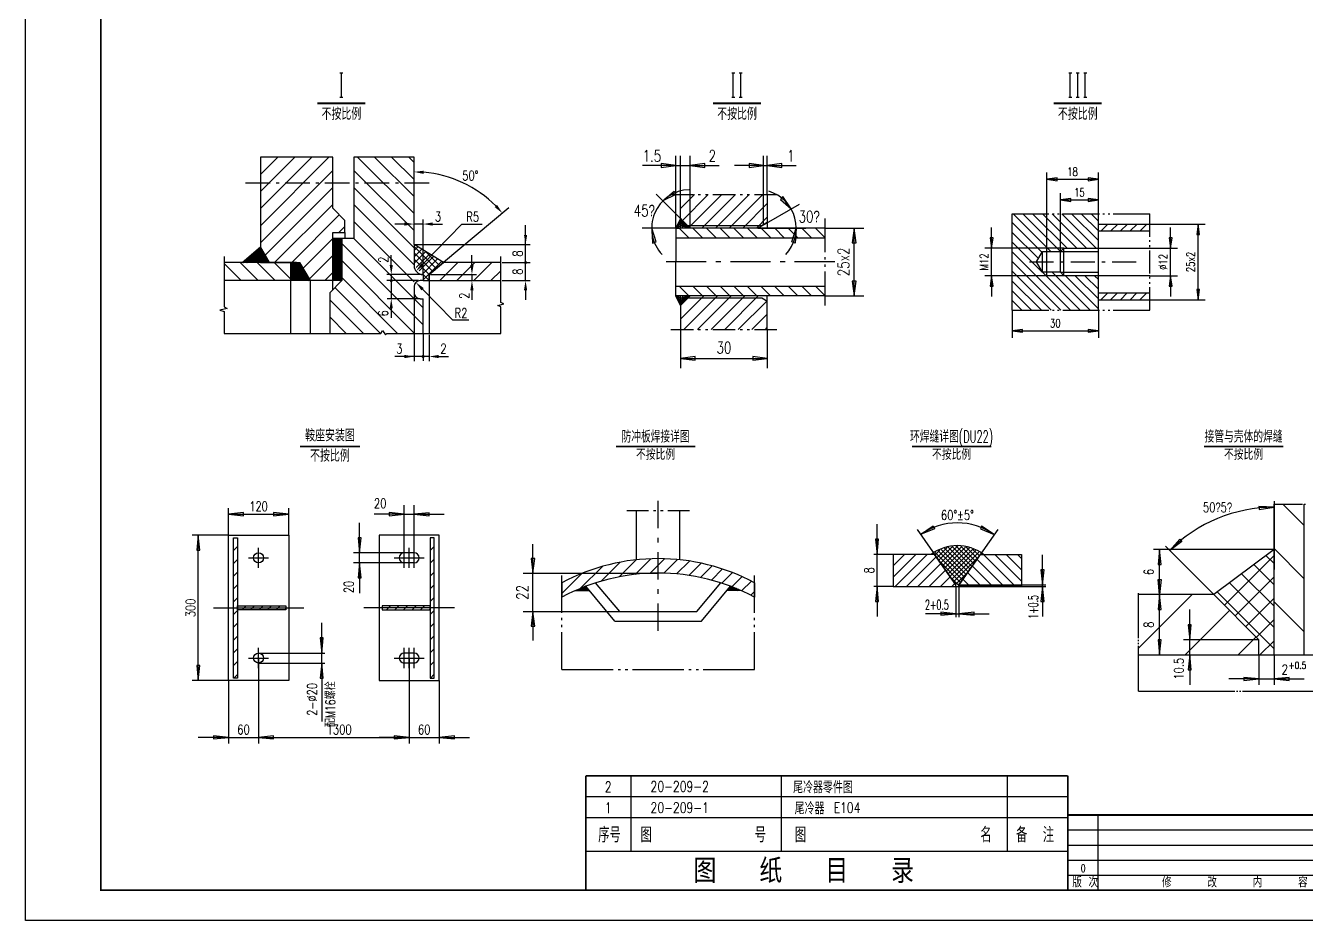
# Model space of a CAD drawing. Extents: x 2423 to 4272, y 1058 to 1658.
# Drawn here: x 2423 to 2848.2, y 1057.6 to 1354.6 of the extents above; entities that cross this region are included whole.
import ezdxf
from ezdxf.enums import TextEntityAlignment as Align

# ---------------------------------------------------------------- set-up
doc = ezdxf.new("R2010")
doc.units = 0
doc.header["$LTSCALE"] = 9
doc.header["$MEASUREMENT"] = 0
doc.linetypes.add('CENTER', pattern=[6.25, 5, -0.5, 0.25, -0.5])
doc.layers.get('0').update_dxf_attribs({"linetype": 'CONTINUOUS'})
doc.layers.get('DEFPOINTS').update_dxf_attribs({"linetype": 'CONTINUOUS'})
for name, color, linetype in [('1', 2, 'CONTINUOUS'), ('2', 1, 'CONTINUOUS'), ('4', 2, 'CENTER')]:
    doc.layers.add(name, color=color, linetype=linetype)
doc.styles.add('CHINA', font='txt', dxfattribs={"bigfont": 'CHINA'})
doc.styles.add('HZ', font='txt', dxfattribs={"width": 0.75, "bigfont": 'hztxt'})
doc.styles.add('HZTXT', font='txt', dxfattribs={"width": 0.75, "bigfont": 'HZTXT'})
pattern_1 = [(45, (-2.6382, -661.09592), (-0.0883883476, 0.0883883476), []), (135, (-2.6382, -661.09592), (-0.0883883476, -0.0883883476), [])]

msp = doc.modelspace()

# ---------------------------------------------------------------- hatches: boundary and pattern name
at = {"layer": '1'}
h = msp.add_hatch(dxfattribs=at)
h.set_pattern_fill('ANSI37', color=256, style=0)
h.set_pattern_definition(pattern_1)
h.paths.add_polyline_path([(2500.954, 1281.1), (2494.944, 1275.904), (2503.954, 1275.904)])
h = msp.add_hatch(dxfattribs=at)
h.set_pattern_fill('ANSI37', color=256, scale=3, style=0)
h.set_pattern_definition([(45, (-2.6382, -661.0959), (-0.265165043, 0.265165043), []), (135, (-2.6382, -661.0959), (-0.265165043, -0.265165043), [])])
h.paths.add_polyline_path([(2527.954, 1283.904), (2524.993, 1283.904), (2524.954, 1283.866), (2524.954, 1269.904), (2527.954, 1269.904)])
h = msp.add_hatch(dxfattribs=at)
h.set_pattern_fill('ANSI37', color=256, style=0)
h.set_pattern_definition(pattern_1)
h.paths.add_polyline_path([(2513.954, 1275.904), (2510.954, 1275.904), (2510.954, 1269.904), (2517.418, 1269.904)])

# ---------------------------------------------------------------- linework, layer by layer
at = {"color": 0, "linetype": 'ByBlock'}
for p, q in [((2548.754, 1288.689), (2545.554, 1288.689)), ((2551.954, 1282.404), (2551.954, 1290.189)), ((2554.954, 1288.689), (2551.954, 1288.689)), ((2554.827, 1275.345), (2567.851, 1288.689)), ((2554.954, 1272.394), (2554.954, 1290.189)), ((2558.154, 1288.689), (2561.354, 1288.689)), ((2588.988, 1269.904), (2588.988, 1288.304)), ((2552.454, 1281.904), (2590.488, 1281.904)), ((2544.394, 1275.104), (2544.394, 1278.304)), ((2571.18, 1275.104), (2571.18, 1278.304)), ((2581.254, 1275.904), (2590.488, 1275.904)), ((2581.254, 1275.904), (2590.488, 1275.904)), ((2554.454, 1271.904), (2542.894, 1271.904)), ((2544.394, 1271.904), (2544.394, 1263.904)), ((2554.864, 1274.904), (2555.044, 1274.904)), ((2554.954, 1274.814), (2554.954, 1274.994)), ((2557.454, 1271.904), (2572.68, 1271.904)), ((2571.18, 1271.904), (2571.18, 1269.904)), ((2553.454, 1269.904), (2542.894, 1269.904)), ((2553.864, 1267.904), (2554.044, 1267.904)), ((2553.954, 1267.814), (2553.954, 1267.994)), ((2557.454, 1269.904), (2572.68, 1269.904)), ((2581.254, 1269.904), (2590.488, 1269.904)), ((2551.954, 1265.404), (2551.954, 1243.214)), ((2554.794, 1267.046), (2564.768, 1256.854)), ((2571.18, 1266.704), (2571.18, 1263.504)), ((2588.988, 1266.704), (2588.988, 1263.504)), ((2544.394, 1260.704), (2544.394, 1257.504)), ((2556.954, 1251.904), (2556.954, 1243.214)), ((2556.954, 1244.714), (2545.554, 1244.714)), ((2560.154, 1244.714), (2563.354, 1244.714))]:
    msp.add_line(p, q, dxfattribs=at)
msp.add_arc((2551.954, 1267.712), 38.283, 44.78308, 85.20936, dxfattribs=at)
for points in [[(2555.129, 1305.328), (2555.174, 1306.394), (2551.954, 1305.995)], [(2579.521, 1295.039), (2578.733, 1294.32), (2581.284, 1292.316)], [(2548.754, 1289.222), (2548.754, 1288.155), (2551.954, 1288.689)], [(2558.154, 1289.222), (2558.154, 1288.155), (2554.954, 1288.689)], [(2588.455, 1285.104), (2589.521, 1285.104), (2588.988, 1281.904)], [(2554.445, 1275.718), (2555.208, 1274.973), (2552.591, 1273.056)], [(2543.86, 1275.104), (2544.927, 1275.104), (2544.394, 1271.904)], [(2570.647, 1275.104), (2571.714, 1275.104), (2571.18, 1271.904)], [(2555.175, 1267.419), (2554.412, 1266.673), (2552.555, 1269.334)], [(2570.647, 1266.704), (2571.714, 1266.704), (2571.18, 1269.904)], [(2588.455, 1266.704), (2589.521, 1266.704), (2588.988, 1269.904)], [(2543.86, 1260.704), (2544.927, 1260.704), (2544.394, 1263.904)], [(2548.754, 1245.248), (2548.754, 1244.181), (2551.954, 1244.714)], [(2560.154, 1245.248), (2560.154, 1244.181), (2556.954, 1244.714)]]:
    msp.add_solid(points, dxfattribs=at)
at = {"layer": '1'}
for p, q in [((2506.736, 1310.904), (2500.954, 1305.12)), ((2500.954, 1299.463), (2512.392, 1310.904)), ((2518.048, 1310.904), (2500.954, 1293.805)), ((2500.954, 1288.147), (2523.704, 1310.904)), ((2551.954, 1292.15), (2533.206, 1310.904)), ((2538.862, 1310.904), (2551.954, 1297.808)), ((2551.954, 1303.466), (2544.518, 1310.904)), ((2550.174, 1310.904), (2551.954, 1309.123)), ((2638.851, 1287.304), (2638.851, 1311.304)), ((2640.451, 1290.504), (2640.451, 1311.304)), ((2643.651, 1287.304), (2643.651, 1311.304)), ((2667.971, 1288.413), (2667.971, 1311.304)), ((2669.251, 1298.504), (2669.251, 1311.304)), ((2524.954, 1306.497), (2500.954, 1282.489)), ((2531.954, 1306.499), (2551.954, 1286.493)), ((2638.851, 1308.104), (2640.451, 1308.104)), ((2640.451, 1308.104), (2643.651, 1308.104)), ((2667.971, 1308.104), (2669.251, 1308.104)), ((2762.003, 1280.68), (2762.003, 1305.823)), ((2779.146, 1292.109), (2779.146, 1305.823)), ((2495.954, 1302.404), (2504.154, 1302.404)), ((2506.154, 1302.404), (2507.154, 1302.404)), ((2509.154, 1302.404), (2517.354, 1302.404)), ((2519.354, 1302.404), (2520.354, 1302.404)), ((2522.354, 1302.404), (2530.554, 1302.404)), ((2532.554, 1302.404), (2533.554, 1302.404)), ((2535.554, 1302.404), (2543.754, 1302.404)), ((2545.754, 1302.404), (2546.754, 1302.404)), ((2548.754, 1302.404), (2556.954, 1302.404)), ((2762.003, 1303.538), (2779.146, 1303.538)), ((2502.516, 1278.394), (2524.954, 1300.839)), ((2551.954, 1280.835), (2531.954, 1300.841)), ((2643.651, 1287.304), (2632.342, 1298.623)), ((2637.251, 1298.504), (2644.718, 1298.504)), ((2645.124, 1298.504), (2640.451, 1293.83)), ((2641.051, 1289.904), (2649.649, 1298.504)), ((2654.174, 1298.504), (2643.314, 1287.641)), ((2646.318, 1298.504), (2647.118, 1298.504)), ((2647.502, 1287.304), (2658.699, 1298.504)), ((2648.718, 1298.504), (2649.518, 1298.504)), ((2651.118, 1298.504), (2658.584, 1298.504)), ((2663.223, 1298.504), (2652.027, 1287.304)), ((2656.551, 1287.304), (2667.748, 1298.504)), ((2660.184, 1298.504), (2660.984, 1298.504)), ((2662.584, 1298.504), (2663.384, 1298.504)), ((2664.984, 1298.504), (2672.451, 1298.504)), ((2766.575, 1279.538), (2766.575, 1298.966)), ((2524.954, 1295.181), (2505.683, 1275.904)), ((2531.954, 1295.183), (2551.954, 1275.177)), ((2583.394, 1294.085), (2561.723, 1275.906)), ((2669.251, 1295.481), (2661.076, 1287.304)), ((2666.051, 1287.304), (2679.908, 1295.303)), ((2766.575, 1296.68), (2779.146, 1296.68)), ((2511.339, 1275.904), (2527.144, 1291.714)), ((2551.954, 1269.52), (2531.954, 1289.526)), ((2567.851, 1288.689), (2574.539, 1288.689)), ((2665.601, 1287.304), (2669.251, 1290.955)), ((2688.451, 1279.304), (2688.451, 1290.504)), ((2750.575, 1292.109), (2762.765, 1292.109)), ((2750.575, 1289.16), (2760.423, 1279.309)), ((2763.427, 1279.538), (2750.859, 1292.109)), ((2754.091, 1292.109), (2766.617, 1279.579)), ((2768.748, 1280.68), (2757.323, 1292.109)), ((2760.555, 1292.109), (2771.98, 1280.68)), ((2775.212, 1280.68), (2763.787, 1292.109)), ((2763.908, 1292.109), (2764.48, 1292.109)), ((2765.622, 1292.109), (2766.194, 1292.109)), ((2767.019, 1292.109), (2778.444, 1280.68)), ((2767.337, 1292.109), (2779.527, 1292.109)), ((2779.146, 1283.211), (2770.251, 1292.109)), ((2773.483, 1292.109), (2779.146, 1286.444)), ((2779.146, 1289.677), (2776.715, 1292.109)), ((2782.344, 1288.68), (2780.059, 1286.395)), ((2780.67, 1292.109), (2781.241, 1292.109)), ((2782.384, 1292.109), (2782.956, 1292.109)), ((2783.291, 1286.395), (2785.576, 1288.68)), ((2784.099, 1292.109), (2796.289, 1292.109)), ((2788.808, 1288.68), (2786.523, 1286.395)), ((2789.755, 1286.395), (2792.04, 1288.68)), ((2795.272, 1288.68), (2792.987, 1286.395)), ((2796.289, 1284.49), (2796.289, 1292.109)), ((2796.289, 1288.68), (2814.575, 1288.68)), ((2812.289, 1263.538), (2812.289, 1288.68)), ((2528.954, 1287.867), (2526.992, 1285.904)), ((2643.651, 1287.304), (2627.651, 1287.314)), ((2640.022, 1287.304), (2643.221, 1284.104)), ((2647.746, 1284.104), (2644.547, 1287.304)), ((2649.072, 1287.304), (2652.271, 1284.104)), ((2656.796, 1284.104), (2653.596, 1287.304)), ((2658.121, 1287.304), (2661.32, 1284.104)), ((2665.845, 1284.104), (2662.646, 1287.304)), ((2666.051, 1287.304), (2682.051, 1287.304)), ((2667.171, 1287.304), (2670.37, 1284.104)), ((2674.895, 1284.104), (2671.696, 1287.304)), ((2676.221, 1287.304), (2679.42, 1284.104)), ((2683.944, 1284.104), (2680.745, 1287.304)), ((2685.27, 1287.304), (2688.451, 1284.122)), ((2688.451, 1287.304), (2701.251, 1287.304)), ((2698.051, 1264.904), (2698.051, 1287.304)), ((2759.239, 1277.26), (2750.575, 1285.927)), ((2796.219, 1286.395), (2796.289, 1286.465)), ((2524.954, 1283.866), (2515.067, 1273.976)), ((2554.954, 1255.203), (2527.954, 1282.211)), ((2531.918, 1283.904), (2554.954, 1260.861)), ((2559.322, 1273.889), (2551.954, 1281.259)), ((2553.197, 1281.141), (2551.954, 1279.898)), ((2551.954, 1277.776), (2554.511, 1280.334)), ((2767.718, 1280.68), (2741.432, 1280.68)), ((2743.718, 1271.538), (2743.718, 1280.68)), ((2750.575, 1282.694), (2760.511, 1272.755)), ((2796.289, 1282.776), (2796.289, 1283.347)), ((2796.289, 1281.061), (2796.289, 1281.633)), ((2796.289, 1280.68), (2805.432, 1280.68)), ((2796.289, 1272.299), (2796.289, 1279.918)), ((2803.146, 1271.538), (2803.146, 1280.68)), ((2500.242, 1269.904), (2494.243, 1275.904)), ((2499.899, 1275.904), (2505.898, 1269.904)), ((2510.954, 1270.504), (2505.555, 1275.904)), ((2517.138, 1270.39), (2524.954, 1278.208)), ((2527.954, 1276.554), (2552.097, 1252.404)), ((2555.825, 1279.527), (2551.954, 1275.655)), ((2551.954, 1279.138), (2558.168, 1272.922)), ((2557.014, 1271.954), (2551.954, 1277.016)), ((2552.64, 1274.219), (2557.14, 1278.72)), ((2558.454, 1277.913), (2553.7, 1273.158)), ((2554.761, 1272.097), (2559.768, 1277.106)), ((2561.082, 1276.299), (2554.954, 1270.169)), ((2555.778, 1279.556), (2560.476, 1274.857)), ((2566.485, 1275.904), (2560.487, 1269.904)), ((2561.63, 1275.824), (2561.272, 1276.182)), ((2566.143, 1269.904), (2572.141, 1275.904)), ((2577.797, 1275.904), (2571.799, 1269.904)), ((2648.984, 1276.108), (2635.651, 1276.109)), ((2653.784, 1276.108), (2652.184, 1276.108)), ((2670.318, 1276.106), (2656.984, 1276.107)), ((2675.118, 1276.106), (2673.518, 1276.106)), ((2691.651, 1276.104), (2678.318, 1276.105)), ((2688.451, 1276.904), (2688.451, 1277.704)), ((2769.921, 1260.109), (2750.575, 1279.461)), ((2750.575, 1276.228), (2766.689, 1260.109)), ((2756.289, 1276.109), (2764.289, 1276.109)), ((2766.575, 1279.538), (2779.146, 1279.538)), ((2766.575, 1276.109), (2767.718, 1276.109)), ((2770.003, 1276.109), (2778.003, 1276.109)), ((2780.289, 1276.109), (2781.432, 1276.109)), ((2783.718, 1276.109), (2791.718, 1276.109)), ((2488.954, 1275.537), (2494.586, 1269.904)), ((2522.309, 1269.904), (2524.954, 1272.55)), ((2554.954, 1271.894), (2556.943, 1269.904)), ((2577.455, 1269.904), (2580.754, 1273.204)), ((2688.451, 1274.504), (2688.451, 1275.304)), ((2688.451, 1261.704), (2688.451, 1272.904)), ((2767.718, 1271.538), (2741.432, 1271.538)), ((2763.457, 1260.109), (2750.575, 1272.995)), ((2760.586, 1272.68), (2773.153, 1260.109)), ((2776.385, 1260.109), (2763.818, 1272.68)), ((2766.575, 1272.68), (2779.146, 1272.68)), ((2768.192, 1271.538), (2779.146, 1260.58)), ((2779.146, 1263.813), (2771.424, 1271.538)), ((2774.656, 1271.538), (2779.146, 1267.046)), ((2779.146, 1270.279), (2777.888, 1271.538)), ((2796.289, 1271.538), (2805.432, 1271.538)), ((2525.622, 1267.572), (2540.785, 1252.404)), ((2546.441, 1252.404), (2527.954, 1270.896)), ((2556.81, 1269.904), (2556.954, 1270.048)), ((2639.986, 1268.104), (2643.185, 1264.904)), ((2647.71, 1264.904), (2644.511, 1268.104)), ((2649.036, 1268.104), (2652.235, 1264.904)), ((2656.759, 1264.904), (2653.56, 1268.104)), ((2658.085, 1268.104), (2661.284, 1264.904)), ((2665.809, 1264.904), (2662.61, 1268.104)), ((2667.135, 1268.104), (2670.334, 1264.904)), ((2674.859, 1264.904), (2671.66, 1268.104)), ((2676.184, 1268.104), (2679.383, 1264.904)), ((2683.908, 1264.904), (2680.709, 1268.104)), ((2685.234, 1268.104), (2688.433, 1264.904)), ((2750.575, 1269.762), (2760.225, 1260.109)), ((2796.289, 1270.585), (2796.289, 1271.157)), ((2796.289, 1268.871), (2796.289, 1269.442)), ((2796.289, 1260.109), (2796.289, 1267.728)), ((2535.129, 1252.404), (2523.954, 1263.582)), ((2553.954, 1263.904), (2543.074, 1263.904)), ((2648.185, 1264.904), (2640.451, 1257.168)), ((2641.513, 1253.704), (2652.71, 1264.904)), ((2657.235, 1264.904), (2646.038, 1253.704)), ((2650.563, 1253.704), (2661.759, 1264.904)), ((2666.199, 1264.819), (2655.088, 1253.704)), ((2659.612, 1253.704), (2669.036, 1263.13)), ((2688.451, 1264.904), (2701.251, 1264.904)), ((2756.993, 1260.109), (2750.575, 1266.529)), ((2750.575, 1263.296), (2753.761, 1260.109)), ((2782.279, 1265.823), (2779.994, 1263.538)), ((2783.226, 1263.538), (2785.511, 1265.823)), ((2788.743, 1265.823), (2786.458, 1263.538)), ((2789.69, 1263.538), (2791.975, 1265.823)), ((2795.207, 1265.823), (2792.922, 1263.538)), ((2796.154, 1263.538), (2796.289, 1263.673)), ((2796.289, 1263.538), (2814.575, 1263.538)), ((2669.251, 1258.819), (2664.137, 1253.704)), ((2750.575, 1260.109), (2762.765, 1260.109)), ((2750.575, 1260.109), (2750.575, 1250.966)), ((2763.908, 1260.109), (2764.48, 1260.109)), ((2765.622, 1260.109), (2766.194, 1260.109)), ((2767.337, 1260.109), (2779.527, 1260.109)), ((2779.146, 1260.109), (2779.146, 1250.966)), ((2780.67, 1260.109), (2781.241, 1260.109)), ((2782.384, 1260.109), (2782.956, 1260.109)), ((2784.099, 1260.109), (2796.289, 1260.109)), ((2523.954, 1257.924), (2529.473, 1252.404)), ((2564.768, 1256.854), (2570.195, 1256.854)), ((2554.954, 1252.404), (2554.954, 1243.243)), ((2637.251, 1253.704), (2644.718, 1253.704)), ((2640.451, 1253.704), (2640.451, 1240.904)), ((2646.318, 1253.704), (2647.118, 1253.704)), ((2648.718, 1253.704), (2649.518, 1253.704)), ((2651.118, 1253.704), (2658.584, 1253.704)), ((2660.184, 1253.704), (2660.984, 1253.704)), ((2662.584, 1253.704), (2663.384, 1253.704)), ((2664.984, 1253.704), (2672.451, 1253.704)), ((2668.662, 1253.704), (2669.251, 1254.293)), ((2669.251, 1253.704), (2669.251, 1240.904)), ((2750.575, 1253.252), (2779.146, 1253.252)), ((2640.451, 1244.104), (2669.251, 1244.104)), ((2548.713, 1174.552), (2548.713, 1195.386)), ((2551.963, 1174.552), (2551.963, 1195.386)), ((2633.037, 1187.758), (2633.037, 1196.824)), ((2837.468, 1195.689), (2846.968, 1195.689)), ((2837.483, 1196.689), (2837.476, 1173.973)), ((2840.424, 1195.689), (2847.468, 1188.643)), ((2847.468, 1195.689), (2847.968, 1195.689)), ((2490.338, 1185.386), (2490.338, 1194.386)), ((2490.338, 1192.386), (2510.338, 1192.386)), ((2510.338, 1185.386), (2510.338, 1194.386)), ((2548.713, 1192.386), (2551.963, 1192.386)), ((2622.635, 1193.624), (2629.835, 1193.624)), ((2631.435, 1193.624), (2632.235, 1193.624)), ((2633.835, 1193.624), (2634.635, 1193.624)), ((2636.235, 1193.624), (2643.435, 1193.624)), ((2718.967, 1187.268), (2731.731, 1169.023)), ((2745.729, 1187.26), (2732.954, 1169.022)), ((2490.338, 1185.386), (2478.338, 1185.386)), ((2480.338, 1137.136), (2480.338, 1185.386)), ((2633.037, 1182.958), (2633.037, 1184.558)), ((2493.338, 1181.625), (2492.005, 1180.291)), ((2497.005, 1177.886), (2503.672, 1177.886)), ((2500.338, 1174.552), (2500.338, 1181.219)), ((2550.338, 1179.552), (2531.88, 1179.552)), ((2533.88, 1176.219), (2533.88, 1179.552)), ((2545.38, 1177.886), (2555.297, 1177.886)), ((2550.338, 1174.552), (2550.338, 1181.219)), ((2558.672, 1181.666), (2557.338, 1180.333)), ((2633.036, 1170.691), (2633.037, 1179.758)), ((2711.009, 1179.044), (2704.609, 1179.044)), ((2705.675, 1168.377), (2705.675, 1179.044)), ((2714.804, 1179.044), (2711.009, 1175.247)), ((2711.009, 1171.476), (2718.575, 1179.044)), ((2722.346, 1179.044), (2711.682, 1168.377)), ((2715.453, 1168.377), (2725.291, 1178.219)), ((2724.102, 1179.044), (2723.953, 1179.193)), ((2726.554, 1180.463), (2724.887, 1178.795)), ((2724.967, 1179.688), (2734.056, 1170.596)), ((2725.509, 1177.908), (2728.933, 1181.333)), ((2734.677, 1171.483), (2725.981, 1180.183)), ((2730.769, 1181.661), (2726.13, 1177.021)), ((2726.751, 1176.134), (2732.526, 1181.91)), ((2726.994, 1180.677), (2735.298, 1172.371)), ((2733.805, 1181.681), (2727.372, 1175.246)), ((2727.994, 1174.359), (2735.085, 1181.452)), ((2735.92, 1173.258), (2728.011, 1181.169)), ((2736.365, 1181.224), (2728.615, 1173.472)), ((2729.236, 1172.584), (2737.446, 1180.797)), ((2729.291, 1181.397), (2736.541, 1174.145)), ((2738.46, 1180.302), (2729.858, 1171.697)), ((2730.479, 1170.81), (2739.473, 1179.807)), ((2737.162, 1175.033), (2730.571, 1181.626)), ((2739.392, 1178.217), (2731.1, 1169.923)), ((2731.851, 1181.854), (2737.783, 1175.92)), ((2738.405, 1176.807), (2733.473, 1181.74)), ((2735.309, 1181.412), (2739.026, 1177.694)), ((2739.647, 1178.582), (2737.421, 1180.809)), ((2740.487, 1179.312), (2740.219, 1179.044)), ((2740.366, 1179.372), (2740.693, 1179.044)), ((2740.995, 1179.044), (2751.659, 1168.377)), ((2753.676, 1170.131), (2744.766, 1179.044)), ((2748.537, 1179.044), (2753.676, 1173.903)), ((2753.676, 1177.675), (2752.307, 1179.044)), ((2837.468, 1180.689), (2797.468, 1180.689)), ((2799.468, 1165.689), (2799.468, 1180.689)), ((2801.421, 1181.767), (2817.477, 1165.698)), ((2837.468, 1178.632), (2820.999, 1162.158)), ((2834.798, 1178.686), (2837.468, 1176.015)), ((2847.468, 1170.963), (2837.468, 1180.966)), ((2492.005, 1176.048), (2493.338, 1177.381)), ((2550.338, 1176.219), (2531.88, 1176.219)), ((2557.338, 1176.089), (2558.672, 1177.423)), ((2614.499, 1175.049), (2607.161, 1167.709)), ((2614.115, 1170.139), (2620.418, 1176.443)), ((2625.73, 1177.231), (2620.079, 1171.579)), ((2625.422, 1172.397), (2630.604, 1177.581)), ((2635.14, 1177.592), (2630.32, 1172.77)), ((2634.874, 1172.799), (2639.399, 1177.326)), ((2643.424, 1176.826), (2639.148, 1172.549)), ((2643.187, 1172.062), (2647.246, 1176.123)), ((2650.887, 1175.239), (2647.02, 1171.371)), ((2650.672, 1170.497), (2654.366, 1174.192)), ((2726.844, 1176), (2719.223, 1168.377)), ((2722.994, 1168.377), (2728.398, 1173.782)), ((2733.435, 1169.709), (2726.142, 1177.004)), ((2737.286, 1175.21), (2744.117, 1168.377)), ((2747.888, 1168.377), (2738.84, 1177.428)), ((2837.468, 1168.943), (2830.757, 1175.656)), ((2493.338, 1173.138), (2492.005, 1171.804)), ((2558.672, 1173.18), (2557.338, 1171.846)), ((2588.235, 1172.824), (2633.035, 1172.824)), ((2591.435, 1160.024), (2591.435, 1172.824)), ((2601.029, 1166.102), (2607.623, 1172.697)), ((2601.035, 1159.624), (2601.035, 1172.024)), ((2601.035, 1169.624), (2601.035, 1164.824)), ((2657.694, 1172.996), (2654.16, 1169.46)), ((2657.497, 1168.272), (2660.884, 1171.66)), ((2663.943, 1170.194), (2660.695, 1166.945)), ((2665.035, 1159.624), (2665.035, 1172.024)), ((2665.035, 1169.624), (2665.035, 1164.824)), ((2729.951, 1171.564), (2726.765, 1168.377)), ((2729.668, 1171.968), (2732.876, 1168.76)), ((2731.721, 1169.035), (2735.866, 1173.181)), ((2734.18, 1170.774), (2736.576, 1168.377)), ((2740.347, 1168.377), (2735.733, 1172.992)), ((2837.468, 1154.799), (2822.676, 1169.595)), ((2824.534, 1158.622), (2837.468, 1171.56)), ((2826.717, 1172.625), (2837.468, 1161.871)), ((2492.005, 1167.561), (2493.338, 1168.895)), ((2557.338, 1167.603), (2558.672, 1168.937)), ((2633.036, 1165.891), (2633.036, 1167.491)), ((2663.762, 1165.486), (2665.019, 1166.745)), ((2711.009, 1168.377), (2704.609, 1168.377)), ((2730.535, 1168.377), (2731.504, 1169.346)), ((2731.809, 1168.377), (2731.809, 1158.244)), ((2732.876, 1168.681), (2732.572, 1168.377)), ((2732.876, 1168.91), (2761.676, 1168.91)), ((2732.876, 1168.377), (2732.876, 1158.244)), ((2732.876, 1168.377), (2761.676, 1168.377)), ((2760.609, 1168.377), (2760.609, 1168.91)), ((2810.247, 1165.689), (2792.468, 1147.904)), ((2792.469, 1151.189), (2792.469, 1166.189)), ((2799.468, 1145.689), (2799.468, 1165.689)), ((2818.636, 1166.565), (2837.468, 1147.727)), ((2493.338, 1164.652), (2492.005, 1163.318)), ((2496.2, 1161.927), (2494.867, 1160.594)), ((2497.695, 1160.594), (2499.028, 1161.927)), ((2501.856, 1161.927), (2500.523, 1160.594)), ((2503.351, 1160.594), (2504.684, 1161.927)), ((2507.512, 1161.927), (2506.179, 1160.594)), ((2509.007, 1160.594), (2509.338, 1160.925)), ((2544.135, 1161.927), (2542.802, 1160.594)), ((2545.63, 1160.594), (2546.963, 1161.927)), ((2549.791, 1161.927), (2548.458, 1160.594)), ((2551.286, 1160.594), (2552.619, 1161.927)), ((2555.447, 1161.927), (2554.114, 1160.594)), ((2556.942, 1160.594), (2557.338, 1160.99)), ((2558.672, 1164.693), (2557.338, 1163.36)), ((2633.035, 1153.624), (2633.036, 1162.691)), ((2837.468, 1164.488), (2828.07, 1155.087)), ((2837.468, 1163.286), (2847.468, 1153.283)), ((2492.005, 1159.075), (2493.338, 1160.408)), ((2557.338, 1159.116), (2558.672, 1160.45)), ((2588.235, 1160.024), (2625.035, 1160.024)), ((2601.035, 1157.224), (2601.035, 1158.024)), ((2665.035, 1157.224), (2665.035, 1158.024)), ((2731.809, 1159.31), (2732.876, 1159.31)), ((2807.928, 1145.689), (2822.696, 1160.461)), ((2831.605, 1151.551), (2837.468, 1157.416)), ((2493.338, 1156.165), (2492.005, 1154.831)), ((2558.672, 1156.207), (2557.338, 1154.873)), ((2601.035, 1154.824), (2601.035, 1155.624)), ((2601.035, 1140.824), (2601.035, 1153.224)), ((2665.035, 1154.824), (2665.035, 1155.624)), ((2665.035, 1140.824), (2665.035, 1153.224)), ((2492.005, 1150.588), (2493.338, 1151.922)), ((2557.338, 1150.63), (2558.672, 1151.964)), ((2792.468, 1133.689), (2792.469, 1148.689)), ((2792.469, 1150.189), (2792.469, 1150.689)), ((2792.469, 1149.189), (2792.469, 1149.689)), ((2832.468, 1150.689), (2807.468, 1150.689)), ((2809.468, 1145.689), (2809.468, 1150.689)), ((2831.535, 1151.622), (2825.603, 1145.689)), ((2837.468, 1150.344), (2832.814, 1145.689)), ((2493.338, 1147.679), (2492.005, 1146.345)), ((2497.005, 1144.636), (2503.672, 1144.636)), ((2500.338, 1141.302), (2500.338, 1147.969)), ((2500.338, 1146.302), (2522.338, 1146.302)), ((2500.338, 1144.636), (2500.338, 1116.289)), ((2521.338, 1142.969), (2521.338, 1146.302)), ((2545.38, 1144.636), (2555.297, 1144.636)), ((2548.713, 1141.302), (2548.713, 1147.969)), ((2550.338, 1141.302), (2550.338, 1147.969)), ((2550.338, 1144.636), (2550.338, 1116.289)), ((2551.963, 1141.302), (2551.963, 1147.969)), ((2558.672, 1147.72), (2557.338, 1146.387)), ((2832.468, 1145.689), (2832.468, 1135.689)), ((2837.468, 1145.689), (2837.468, 1135.689)), ((2492.005, 1142.102), (2493.338, 1143.435)), ((2500.338, 1142.969), (2522.338, 1142.969)), ((2521.338, 1142.969), (2521.338, 1123.605)), ((2557.338, 1142.143), (2558.672, 1143.477)), ((2601.035, 1140.824), (2618.102, 1140.824)), ((2619.702, 1140.824), (2620.502, 1140.824)), ((2622.102, 1140.824), (2622.902, 1140.824)), ((2624.502, 1140.824), (2641.569, 1140.824)), ((2643.169, 1140.824), (2643.969, 1140.824)), ((2645.569, 1140.824), (2646.369, 1140.824)), ((2647.969, 1140.824), (2665.035, 1140.824)), ((2490.338, 1137.136), (2478.338, 1137.136)), ((2490.338, 1137.136), (2490.338, 1116.289)), ((2493.338, 1139.192), (2492.116, 1137.969)), ((2558.672, 1139.234), (2557.407, 1137.969)), ((2560.338, 1137.136), (2560.338, 1116.289)), ((2832.468, 1137.689), (2837.468, 1137.689)), ((2792.468, 1133.689), (2824.468, 1133.689)), ((2824.968, 1133.689), (2825.468, 1133.689)), ((2825.968, 1133.689), (2826.468, 1133.689)), ((2826.968, 1133.689), (2858.968, 1133.689)), ((2490.338, 1118.289), (2500.338, 1118.289)), ((2550.338, 1118.289), (2560.338, 1118.289)), ((2624, 1080.552), (2624, 1105.552)), ((2674, 1080.552), (2674, 1105.552)), ((2749, 1080.552), (2749, 1105.552)), ((2769, 1098.552), (2609, 1098.552)), ((2769, 1091.552), (2609, 1091.552)), ((2609, 1080.552), (2769, 1080.552))]:
    msp.add_line(p, q, dxfattribs=at)
at = {"layer": '1', "color": 2}
for p, q in [((2779, 1092.552), (2779, 1067.552)), ((2769, 1087.552), (2894, 1087.552)), ((2769, 1082.552), (2894, 1082.552)), ((2769, 1077.552), (2894, 1077.552)), ((2769, 1072.552), (2894, 1072.552))]:
    msp.add_line(p, q, dxfattribs=at)
at = {"layer": '1'}
for points in [[(2423, 1057.552), (2423, 1651.552), (3264, 1651.552), (3264, 1057.552)], [(2634.604, 1296.359), (2638.322, 1299.642), (2638.829, 1298.467)], [(2677.137, 1293.703), (2674.398, 1297.838), (2673.603, 1296.835)], [(2630.851, 1287.312), (2631.153, 1282.361), (2632.343, 1282.832)], [(2678.851, 1287.304), (2678.546, 1282.353), (2677.356, 1282.825)], [(2837.482, 1194.689), (2832.438, 1194.933), (2832.54, 1193.938)], [(2720.113, 1185.629), (2724.334, 1188.461), (2724.701, 1187.53)], [(2744.582, 1185.622), (2740.362, 1188.456), (2739.995, 1187.526)], [(2802.835, 1180.352), (2806.232, 1184.089), (2806.863, 1183.313)]]:
    msp.add_lwpolyline(points, close=True, dxfattribs=at)
for points in [[(2638.851, 1308.104), (2634.051, 1308.744), (2634.051, 1307.464), (2638.851, 1308.104), (2627.861, 1308.104)], [(2643.651, 1308.104), (2648.451, 1307.464), (2648.451, 1308.744), (2643.651, 1308.104), (2653.251, 1308.104)], [(2667.971, 1308.104), (2663.171, 1308.744), (2663.171, 1307.464), (2667.971, 1308.104), (2658.371, 1308.104)], [(2669.251, 1308.104), (2674.051, 1307.464), (2674.051, 1308.744), (2669.251, 1308.104), (2678.851, 1308.104)], [(2762.003, 1303.538), (2765.432, 1303.08), (2765.432, 1303.995), (2762.003, 1303.538)], [(2779.146, 1303.538), (2775.718, 1303.995), (2775.718, 1303.08), (2779.146, 1303.538)], [(2766.575, 1296.68), (2770.003, 1296.223), (2770.003, 1297.138), (2766.575, 1296.68)], [(2779.146, 1296.68), (2775.718, 1297.138), (2775.718, 1296.223), (2779.146, 1296.68)], [(2812.289, 1288.68), (2811.832, 1285.252), (2812.746, 1285.252), (2812.289, 1288.68)], [(2698.051, 1287.304), (2697.411, 1282.504), (2698.691, 1282.504), (2698.051, 1287.304)], [(2743.718, 1280.68), (2744.175, 1284.109), (2743.261, 1284.109), (2743.718, 1280.68), (2743.718, 1287.538)], [(2803.146, 1280.68), (2803.603, 1284.109), (2802.689, 1284.109), (2803.146, 1280.68), (2803.146, 1287.538)], [(2488.954, 1277.904), (2488.954, 1261.154), (2489.954, 1260.654), (2487.454, 1260.154), (2488.954, 1259.654), (2488.954, 1252.404), (2540.954, 1252.404), (2541.454, 1253.404), (2542.454, 1251.904), (2542.954, 1252.404), (2580.754, 1252.404), (2580.754, 1261.154), (2579.754, 1261.654), (2581.754, 1262.154), (2580.754, 1262.654), (2580.754, 1277.904)], [(2743.718, 1271.538), (2743.261, 1268.109), (2744.175, 1268.109), (2743.718, 1271.538), (2743.718, 1264.68)], [(2803.146, 1271.538), (2802.689, 1268.109), (2803.603, 1268.109), (2803.146, 1271.538), (2803.146, 1264.68)], [(2698.051, 1264.904), (2698.691, 1269.704), (2697.411, 1269.704), (2698.051, 1264.904)], [(2812.289, 1263.538), (2812.746, 1266.966), (2811.832, 1266.966), (2812.289, 1263.538)], [(2750.575, 1253.252), (2754.003, 1252.795), (2754.003, 1253.709), (2750.575, 1253.252)], [(2779.146, 1253.252), (2775.718, 1253.709), (2775.718, 1252.795), (2779.146, 1253.252)], [(2640.451, 1244.104), (2645.251, 1243.464), (2645.251, 1244.744), (2640.451, 1244.104)], [(2669.251, 1244.104), (2664.451, 1244.744), (2664.451, 1243.464), (2669.251, 1244.104)], [(2490.338, 1192.386), (2495.338, 1191.886), (2495.338, 1192.886), (2490.338, 1192.386)], [(2510.338, 1192.386), (2505.338, 1192.886), (2505.338, 1191.886), (2510.338, 1192.386)], [(2548.713, 1192.386), (2543.713, 1192.886), (2543.713, 1191.886), (2548.713, 1192.386), (2538.713, 1192.386)], [(2551.963, 1192.386), (2556.963, 1191.885), (2556.963, 1192.885), (2551.963, 1192.386), (2561.963, 1192.385)], [(2533.88, 1179.552), (2534.38, 1184.552), (2533.38, 1184.552), (2533.88, 1179.552), (2533.88, 1189.552)], [(2705.675, 1179.044), (2706.176, 1184.044), (2705.176, 1184.044), (2705.675, 1179.044), (2705.676, 1189.044)], [(2480.338, 1185.386), (2479.838, 1180.386), (2480.838, 1180.386), (2480.338, 1185.386)], [(2591.435, 1172.824), (2592.075, 1177.624), (2590.795, 1177.624), (2591.435, 1172.824), (2591.435, 1182.424)], [(2760.609, 1168.91), (2761.109, 1173.91), (2760.109, 1173.91), (2760.609, 1168.91), (2760.609, 1178.91)], [(2799.468, 1180.689), (2798.968, 1175.689), (2799.968, 1175.689), (2799.468, 1180.689)], [(2533.88, 1176.219), (2533.38, 1171.219), (2534.38, 1171.219), (2533.88, 1176.219), (2533.88, 1166.219)], [(2799.468, 1165.689), (2798.968, 1170.689), (2799.968, 1170.689), (2799.468, 1165.689)], [(2705.675, 1168.377), (2705.175, 1163.377), (2706.175, 1163.377), (2705.675, 1168.377), (2705.675, 1158.377)], [(2760.609, 1168.377), (2760.109, 1163.377), (2761.109, 1163.377), (2760.609, 1168.377), (2760.609, 1158.377)], [(2799.468, 1165.689), (2798.968, 1160.689), (2799.968, 1160.689), (2799.468, 1165.689)], [(2591.435, 1160.024), (2590.795, 1155.224), (2592.075, 1155.224), (2591.435, 1160.024), (2591.435, 1150.424)], [(2731.809, 1159.31), (2726.809, 1159.81), (2726.809, 1158.81), (2731.809, 1159.31), (2721.809, 1159.311)], [(2732.876, 1159.31), (2737.876, 1158.81), (2737.876, 1159.81), (2732.876, 1159.31), (2742.876, 1159.31)], [(2809.468, 1150.689), (2809.968, 1155.689), (2808.968, 1155.689), (2809.468, 1150.689), (2809.468, 1160.689)], [(2521.338, 1146.302), (2521.839, 1151.302), (2520.839, 1151.302), (2521.338, 1146.302), (2521.339, 1156.302)], [(2799.468, 1145.689), (2799.968, 1150.689), (2798.968, 1150.689), (2799.468, 1145.689)], [(2809.468, 1145.689), (2808.968, 1140.689), (2809.968, 1140.689), (2809.468, 1145.689), (2809.468, 1135.689)], [(2480.338, 1137.136), (2480.838, 1142.136), (2479.838, 1142.136), (2480.338, 1137.136)], [(2521.338, 1142.969), (2520.838, 1137.969), (2521.838, 1137.969), (2521.338, 1142.969), (2521.338, 1132.969)], [(2832.468, 1137.689), (2827.468, 1138.189), (2827.468, 1137.189), (2832.468, 1137.689), (2822.468, 1137.689)], [(2837.468, 1137.689), (2842.468, 1137.189), (2842.468, 1138.189), (2837.468, 1137.689), (2847.468, 1137.689)], [(2490.338, 1118.289), (2485.338, 1118.789), (2485.338, 1117.789), (2490.338, 1118.289), (2480.338, 1118.289)], [(2500.338, 1118.289), (2505.338, 1117.789), (2505.338, 1118.789), (2500.338, 1118.289), (2550.338, 1118.288)], [(2550.338, 1118.289), (2545.338, 1118.789), (2545.338, 1117.789), (2550.338, 1118.289), (2540.338, 1118.289)], [(2560.338, 1118.289), (2565.338, 1117.789), (2565.338, 1118.789), (2560.338, 1118.289), (2570.338, 1118.288)]]:
    msp.add_lwpolyline(points, dxfattribs=at)
at = {"layer": '1', "const_width": 0.5}
for points in [[(2588.738, 1275.904, 1), (2589.238, 1275.904, 1)], [(2544.144, 1269.904, 1), (2544.644, 1269.904, 1)], [(2554.704, 1244.714, 1), (2555.204, 1244.714, 1)]]:
    msp.add_lwpolyline(points, format="xyb", close=True, dxfattribs=at)
at = {"layer": '1'}
for centre, radius, start, end in [((2643.651, 1287.304), 12.8, 91.77229, 223.22771), ((2666.051, 1287.304), 12.8, 316.77228, 73.22769), ((2837.468, 1145.689), 49, 90, 135), ((2732.342, 1168.149), 21.333, 55, 125)]:
    msp.add_arc(centre, radius, start, end, dxfattribs=at)
at = {"layer": '2'}
for p, q in [((2527.336, 1338.833), (2528.336, 1338.833)), ((2527.836, 1330.833), (2527.836, 1338.833)), ((2657.449, 1338.833), (2658.449, 1338.833)), ((2657.949, 1330.833), (2657.949, 1338.833)), ((2659.949, 1338.833), (2660.949, 1338.833)), ((2660.449, 1330.833), (2660.449, 1338.833)), ((2769.304, 1338.833), (2770.304, 1338.833)), ((2769.804, 1330.833), (2769.804, 1338.833)), ((2771.804, 1338.833), (2772.804, 1338.833)), ((2772.304, 1330.833), (2772.304, 1338.833)), ((2774.304, 1338.833), (2775.304, 1338.833)), ((2774.804, 1330.833), (2774.804, 1338.833)), ((2527.336, 1330.833), (2528.336, 1330.833)), ((2657.449, 1330.833), (2658.449, 1330.833)), ((2659.949, 1330.833), (2660.949, 1330.833)), ((2769.304, 1330.833), (2770.304, 1330.833)), ((2771.804, 1330.833), (2772.804, 1330.833)), ((2774.304, 1330.833), (2775.304, 1330.833)), ((2524.954, 1310.904), (2500.954, 1310.904)), ((2500.954, 1310.904), (2500.954, 1281.1)), ((2524.954, 1293.904), (2524.954, 1310.904)), ((2551.954, 1310.904), (2531.954, 1310.904)), ((2531.954, 1310.904), (2531.954, 1283.904)), ((2551.954, 1281.904), (2551.954, 1310.904)), ((2640.451, 1290.504), (2640.451, 1298.504)), ((2669.251, 1298.504), (2669.251, 1287.304)), ((2528.954, 1289.904), (2524.954, 1293.904)), ((2528.954, 1285.904), (2528.954, 1289.904)), ((2640.451, 1290.504), (2638.851, 1287.304)), ((2638.851, 1287.304), (2640.451, 1289.704)), ((2638.851, 1287.304), (2640.451, 1288.904)), ((2640.451, 1290.504), (2639.651, 1287.304)), ((2643.651, 1287.304), (2640.451, 1290.504)), ((2640.451, 1290.504), (2640.451, 1287.304)), ((2640.451, 1290.504), (2641.251, 1287.304)), ((2640.451, 1290.504), (2642.051, 1287.304)), ((2640.451, 1290.504), (2642.851, 1287.304)), ((2640.451, 1290.504), (2643.651, 1287.304)), ((2643.651, 1287.304), (2640.451, 1289.704)), ((2643.651, 1287.304), (2640.451, 1288.904)), ((2667.971, 1288.413), (2667.437, 1288.104)), ((2669.251, 1289.213), (2667.971, 1288.413)), ((2750.575, 1260.109), (2750.575, 1292.109)), ((2779.146, 1260.109), (2779.146, 1292.109)), ((2779.146, 1288.68), (2796.289, 1288.68)), ((2524.954, 1266.904), (2524.954, 1285.904)), ((2524.954, 1285.904), (2528.954, 1285.904)), ((2528.954, 1285.904), (2528.954, 1283.904)), ((2638.851, 1287.304), (2640.451, 1288.104)), ((2638.851, 1287.304), (2640.451, 1287.304)), ((2652.451, 1287.304), (2638.851, 1287.304)), ((2638.851, 1287.304), (2638.851, 1284.104)), ((2667.437, 1288.104), (2640.451, 1288.104)), ((2643.651, 1287.304), (2640.451, 1288.104)), ((2643.651, 1287.304), (2640.451, 1287.304)), ((2653.251, 1287.304), (2643.651, 1287.304)), ((2653.251, 1287.304), (2652.451, 1287.304)), ((2666.051, 1287.304), (2653.251, 1287.304)), ((2666.851, 1287.304), (2666.051, 1287.304)), ((2688.451, 1287.304), (2666.851, 1287.304)), ((2779.146, 1286.395), (2796.289, 1286.395)), ((2494.944, 1275.904), (2500.954, 1281.1)), ((2503.954, 1275.904), (2500.954, 1281.1)), ((2531.954, 1283.904), (2524.954, 1283.904)), ((2527.954, 1283.904), (2527.954, 1269.904)), ((2638.851, 1284.104), (2652.451, 1284.104)), ((2638.851, 1284.104), (2638.851, 1276.104)), ((2652.451, 1284.104), (2653.251, 1284.104)), ((2653.251, 1284.104), (2666.051, 1284.104)), ((2666.051, 1284.104), (2666.851, 1284.104)), ((2666.851, 1284.104), (2688.451, 1284.104)), ((2762.003, 1271.538), (2762.003, 1280.68)), ((2766.575, 1279.538), (2767.718, 1280.68)), ((2767.718, 1280.68), (2796.289, 1280.68)), ((2767.718, 1271.538), (2767.718, 1280.68)), ((2512.954, 1275.904), (2488.954, 1275.904)), ((2500.954, 1275.904), (2513.954, 1275.904)), ((2510.954, 1275.904), (2510.954, 1252.404)), ((2513.954, 1275.904), (2517.418, 1269.904)), ((2638.851, 1268.104), (2638.851, 1276.104)), ((2758.575, 1276.109), (2760.554, 1279.538)), ((2760.554, 1272.68), (2758.575, 1276.109)), ((2760.554, 1279.538), (2766.575, 1279.538)), ((2760.554, 1272.68), (2760.554, 1279.538)), ((2766.575, 1272.68), (2766.575, 1279.538)), ((2766.575, 1272.68), (2760.554, 1272.68)), ((2767.718, 1271.538), (2766.575, 1272.68)), ((2796.289, 1271.538), (2767.718, 1271.538)), ((2527.954, 1269.904), (2488.954, 1269.904)), ((2517.418, 1269.904), (2517.418, 1252.404)), ((2527.954, 1269.904), (2523.954, 1265.904)), ((2551.954, 1267.904), (2551.954, 1265.904)), ((2554.954, 1269.904), (2553.954, 1269.904)), ((2556.954, 1269.904), (2556.954, 1252.404)), ((2638.851, 1264.904), (2638.851, 1268.104)), ((2638.851, 1268.104), (2652.451, 1268.104)), ((2652.451, 1268.104), (2653.251, 1268.104)), ((2653.251, 1268.104), (2666.051, 1268.104)), ((2666.051, 1268.104), (2666.851, 1268.104)), ((2666.851, 1268.104), (2688.451, 1268.104)), ((2523.954, 1265.904), (2523.954, 1252.404)), ((2553.954, 1263.904), (2554.954, 1263.904)), ((2554.954, 1252.404), (2554.954, 1263.904)), ((2640.451, 1261.704), (2638.851, 1264.904)), ((2638.851, 1264.904), (2640.451, 1262.504)), ((2638.851, 1264.904), (2640.451, 1263.304)), ((2638.851, 1264.904), (2640.451, 1264.104)), ((2638.851, 1264.904), (2640.451, 1264.904)), ((2652.451, 1264.904), (2638.851, 1264.904)), ((2640.451, 1261.704), (2639.651, 1264.904)), ((2643.651, 1264.904), (2640.451, 1261.704)), ((2640.451, 1261.704), (2640.451, 1264.904)), ((2640.451, 1261.704), (2641.251, 1264.904)), ((2640.451, 1261.704), (2642.051, 1264.904)), ((2640.451, 1261.704), (2642.851, 1264.904)), ((2640.451, 1261.704), (2643.651, 1264.904)), ((2643.651, 1264.904), (2640.451, 1262.504)), ((2643.651, 1264.904), (2640.451, 1263.304)), ((2643.651, 1264.904), (2640.451, 1264.104)), ((2643.651, 1264.904), (2640.451, 1264.904)), ((2667.437, 1264.104), (2640.451, 1264.104)), ((2653.251, 1264.904), (2643.651, 1264.904)), ((2653.251, 1264.904), (2652.451, 1264.904)), ((2666.051, 1264.904), (2653.251, 1264.904)), ((2666.851, 1264.904), (2666.051, 1264.904)), ((2688.451, 1264.904), (2666.851, 1264.904)), ((2667.971, 1263.796), (2667.437, 1264.104)), ((2669.251, 1262.996), (2667.971, 1263.796)), ((2669.251, 1253.704), (2669.251, 1264.904)), ((2779.146, 1265.823), (2796.289, 1265.823)), ((2779.146, 1263.538), (2796.289, 1263.538)), ((2640.451, 1261.704), (2640.451, 1253.704)), ((2837.468, 1145.689), (2837.468, 1195.689)), ((2847.468, 1145.689), (2847.468, 1195.689)), ((2625.835, 1177.242), (2625.835, 1193.624)), ((2640.235, 1177.242), (2640.235, 1193.624)), ((2551.963, 1179.552), (2548.713, 1179.552)), ((2724.713, 1179.044), (2711.009, 1179.044)), ((2711.009, 1179.044), (2711.009, 1168.377)), ((2731.809, 1168.91), (2724.713, 1179.044)), ((2732.876, 1168.91), (2739.971, 1179.044)), ((2739.971, 1179.044), (2753.676, 1179.044)), ((2753.676, 1179.044), (2753.676, 1168.377)), ((2837.468, 1180.689), (2817.468, 1165.689)), ((2551.963, 1176.219), (2548.713, 1176.219)), ((2620.235, 1160.024), (2612.235, 1169.565)), ((2645.835, 1160.024), (2653.835, 1169.565)), ((2605.563, 1167.032), (2610.203, 1167.032)), ((2606.251, 1167.336), (2609.963, 1167.336)), ((2609.035, 1168.448), (2606.723, 1167.032)), ((2607.083, 1167.672), (2609.675, 1167.672)), ((2609.035, 1168.448), (2607.883, 1167.032)), ((2608.043, 1168.056), (2609.355, 1168.056)), ((2618.635, 1156.824), (2609.035, 1168.448)), ((2609.035, 1168.448), (2609.043, 1167.032)), ((2647.435, 1156.824), (2657.035, 1168.448)), ((2660.507, 1167.032), (2655.867, 1167.032)), ((2659.819, 1167.336), (2656.107, 1167.336)), ((2658.987, 1167.672), (2656.395, 1167.672)), ((2658.027, 1168.056), (2656.715, 1168.056)), ((2657.035, 1168.448), (2657.027, 1167.032)), ((2657.035, 1168.448), (2659.347, 1167.032)), ((2657.035, 1168.448), (2658.187, 1167.032)), ((2711.009, 1168.377), (2731.809, 1168.377)), ((2731.809, 1168.377), (2731.809, 1168.91)), ((2731.809, 1168.377), (2732.876, 1168.377)), ((2732.876, 1168.377), (2732.876, 1168.91)), ((2753.676, 1168.377), (2732.876, 1168.377)), ((2817.468, 1165.689), (2792.468, 1165.689)), ((2832.468, 1150.689), (2817.468, 1165.689)), ((2618.635, 1156.824), (2647.435, 1156.824)), ((2620.235, 1160.024), (2645.835, 1160.024)), ((2832.468, 1145.689), (2832.468, 1150.689)), ((2551.963, 1146.302), (2548.713, 1146.302)), ((2792.468, 1145.689), (2832.468, 1145.689)), ((2792.468, 1145.689), (2858.468, 1145.689)), ((2551.963, 1142.969), (2548.713, 1142.969)), ((2769, 1067.552), (2894, 1067.552))]:
    msp.add_line(p, q, dxfattribs=at)
at = {"layer": '2', "const_width": 0.6}
msp.add_lwpolyline([(2448, 1067.552), (2448, 1641.552), (3254, 1641.552), (3254, 1067.552)], close=True, dxfattribs=at)
at = {"layer": '2'}
for points, const_width in [([(2519.836, 1328.756), (2535.836, 1328.756)], 0.6), ([(2651.199, 1328.756), (2667.199, 1328.756)], 0.6), ([(2764.304, 1328.756), (2780.304, 1328.756)], 0.6), ([(2514.051, 1214.846), (2534.051, 1214.846)], 0.6), ([(2618.985, 1214.846), (2645.307, 1214.846)], 0.6), ([(2717.26, 1214.846), (2743.582, 1214.846)], 0.6), ([(2814.194, 1214.846), (2840.516, 1214.846)], 0.6), ([(2769, 1105.552), (2609, 1105.552)], 0.6), ([(2609, 1105.552), (2609, 1067.552)], 0.5), ([(2769, 1105.552), (2769, 1067.552)], 0.5), ([(2769, 1092.552), (2894, 1092.552)], 0.6), ([(2609, 1067.552), (2769, 1067.552)], 0.5), ([(2609, 1067.552), (2769, 1067.552)], 0.5)]:
    msp.add_lwpolyline(points, dxfattribs=dict(at, const_width=const_width))
for points in [[(2554.954, 1271.904), (2554.954, 1269.904), (2556.954, 1269.904), (2556.954, 1271.904), (2561.725, 1275.904), (2551.954, 1281.904), (2551.954, 1274.904)], [(2580.754, 1275.904), (2561.725, 1275.904), (2556.954, 1271.904), (2556.954, 1269.904), (2580.754, 1269.904)]]:
    msp.add_lwpolyline(points, dxfattribs=at)
for points in [[(2490.338, 1137.136), (2490.338, 1185.386), (2510.338, 1185.386), (2510.338, 1137.136)], [(2492.005, 1137.969), (2492.005, 1184.552), (2493.338, 1184.552), (2493.338, 1137.969)], [(2560.338, 1137.136), (2560.338, 1185.386), (2540.338, 1185.386), (2540.338, 1137.136)], [(2558.672, 1137.969), (2558.672, 1184.552), (2557.338, 1184.552), (2557.338, 1137.969)], [(2493.338, 1160.594), (2493.338, 1161.927), (2509.338, 1161.927), (2509.338, 1160.594)], [(2557.338, 1160.594), (2557.338, 1161.927), (2541.338, 1161.927), (2541.338, 1160.594)]]:
    msp.add_lwpolyline(points, close=True, dxfattribs=at)
for centre in [(2500.338, 1177.886), (2500.338, 1144.636)]:
    msp.add_circle(centre, 1.667, dxfattribs=at)
for centre, radius, start, end in [((2554.954, 1274.904), 3, 180, 270), ((2553.954, 1267.904), 2, 90, 180), ((2553.954, 1265.904), 2, 180, 270), ((2548.713, 1177.886), 1.667, 90, 270), ((2551.963, 1177.886), 1.667, 270, 90), ((2732.342, 1167.45), 14.492, 53.13009, 126.8699), ((2633.035, 1109.624), 68, 61.92751, 118.07249), ((2633.035, 1104.824), 68, 61.92751, 118.07249), ((2548.713, 1144.636), 1.667, 90, 270), ((2551.963, 1144.636), 1.667, 270, 90)]:
    msp.add_arc(centre, radius, start, end, dxfattribs=at)
at = {"layer": '4'}
for p, q in [((2485.338, 1161.261), (2515.338, 1161.261)), ((2565.338, 1161.261), (2535.338, 1161.261))]:
    msp.add_line(p, q, dxfattribs=at)
at = {"layer": 'DEFPOINTS', "color": 0, "linetype": 'ByBlock'}
for p in [(2572.994, 1299.695), (2551.954, 1288.689), (2551.954, 1281.904), (2551.954, 1281.904), (2551.954, 1281.904), (2561.723, 1275.906), (2580.754, 1275.904), (2580.754, 1275.904), (2552.591, 1273.056), (2554.954, 1274.904), (2554.954, 1271.904), (2554.954, 1271.894), (2556.954, 1271.904), (2552.555, 1269.334), (2553.954, 1269.904), (2553.954, 1267.904), (2556.954, 1269.904), (2571.18, 1269.904), (2580.754, 1269.904), (2588.988, 1269.904), (2544.394, 1263.904), (2551.954, 1265.904), (2556.954, 1252.404), (2551.954, 1244.714)]:
    msp.add_point(p, dxfattribs=at)

# ---------------------------------------------------------------- texts
at = {"color": 0, "linetype": 'ByBlock', "char_height": 3.2, "attachment_point": 5, "style": 'HZ'}
for s, insert in [('50%%d', (2570.636, 1304.763)), ('3', (2559.926, 1291.173)), ('R5', (2571.431, 1291.102)), ('3', (2547.092, 1247.314)), ('2', (2561.735, 1247.314))]:
    msp.add_mtext(s, dxfattribs=dict(at, insert=insert))
at = {"color": 0, "linetype": 'ByBlock', "char_height": 3.2, "attachment_point": 5, "rotation": 90, "style": 'HZ'}
for s, insert in [('2', (2541.739, 1276.874)), ('\\A1;8', (2586.388, 1278.904)), ('\\A1;8', (2586.388, 1272.904)), ('2', (2568.65, 1264.868)), ('6', (2541.739, 1259.033))]:
    msp.add_mtext(s, dxfattribs=dict(at, insert=insert))
at = {"layer": '1', "style": 'HZ'}
for s, height, width, p in [('不按比例', 4, 0.75, (2527.836, 1323.256)), ('不按比例', 4, 0.75, (2659.198, 1323.256)), ('不按比例', 4, 0.75, (2772.305, 1323.256)), ('1.5', 3.84, 0.75, (2630.93, 1309.395)), ('2', 3.84, 0.75, (2651.011, 1309.395)), ('1', 3.84, 0.75, (2677.039, 1309.395)), ('18', 2.7425, 0.75, (2770.574, 1304.681)), ('15', 2.7425, 0.75, (2772.861, 1297.824)), ('R2', 3.2, 0.75, (2567.552, 1257.541)), ('30', 2.7425, 0.75, (2764.861, 1254.394)), ('30', 3.84, 0.75, (2654.852, 1245.704)), ('鞍座安装图', 4, 0.75, (2524.05, 1216.517)), ('防冲板焊接详图', 4, 0.7, (2632.146, 1216.15)), ('环焊缝详图(DU22)', 4, 0.6, (2730.421, 1216.15)), ('接管与壳体的焊缝', 4, 0.6, (2827.355, 1216.15)), ('不按比例', 4, 0.75, (2524.05, 1209.799)), ('不按比例', 3.6, 0.75, (2632.146, 1210.414)), ('不按比例', 3.6, 0.75, (2730.421, 1210.414)), ('不按比例', 3.6, 0.75, (2827.355, 1210.414)), ('120', 3.2, 0.75, (2500.338, 1193.386)), ('20', 3.2, 0.75, (2540.713, 1194.386)), ('50\x7f5\x7f', 3.2, 0.75, (2818.732, 1193.057)), ('60%%d%%p5%%d', 3.2, 0.75, (2732.35, 1190.483)), ('2+0.5', 3.2, 0.6, (2725.546, 1160.703)), ('60', 3.2, 0.75, (2495.338, 1119.289)), ('1300', 3.2, 0.75, (2527.118, 1119.289)), ('60', 3.2, 0.75, (2555.338, 1119.289)), ('2', 3.5, 0.75, (2616.434, 1100.146)), ('1', 3.5, 0.75, (2616.434, 1093.146))]:
    msp.add_text(s, height=height, dxfattribs=dict(at, width=width)).set_placement(p, align=Align.CENTER)
at = {"layer": '1', "style": 'HZ', "width": 0.75}
msp.add_text('45\x7f', height=3.84, dxfattribs=at).set_placement((2631.924, 1291.234), align=Align.RIGHT)
at = {"layer": '1', "width": 0.75}
for s, height, style, p in [('30\x7f', 3.84, 'HZ', (2679.628, 1289.249)), ('2', 3.2, 'HZ', (2840.027, 1139.221)), ('+0.5', 2.4, 'HZ', (2842.327, 1141.021)), ('序号', 5, 'HZTXT', (2613.099, 1083.44)), ('图', 5, 'HZTXT', (2627.138, 1083.44)), ('号', 5, 'HZTXT', (2665.047, 1083.44)), ('图', 5, 'HZTXT', (2678.375, 1083.44)), ('名', 5, 'HZTXT', (2739.977, 1083.44)), ('备', 5, 'HZTXT', (2751.824, 1083.44)), ('注', 5, 'HZTXT', (2760.709, 1083.44))]:
    msp.add_text(s, height=height, dxfattribs=dict(at, style=style)).set_placement(p)
at = {"layer": '1', "style": 'HZ'}
for s, height, width, p in [('25x2', 3.84, 0.75, (2696.452, 1276.104)), ('25x2', 2.7425, 0.75, (2811.146, 1276.109)), ('M12', 2.7425, 0.75, (2742.574, 1276.109)), ('%%c12', 2.7425, 0.75, (2802.004, 1276.109)), ('8', 3.2, 0.75, (2704.675, 1173.71)), ('6', 3.2, 0.75, (2797.467, 1173.189)), ('20', 3.2, 0.75, (2531.88, 1168.218)), ('22', 3.84, 0.75, (2589.836, 1166.424)), ('1+0.5', 3.2, 0.6, (2759.131, 1161.593)), ('300', 3.2, 0.75, (2479.338, 1161.261)), ('8', 3.2, 0.75, (2797.467, 1155.689)), ('2-%%c20', 3.2, 0.75, (2519.707, 1130.893))]:
    msp.add_text(s, height=height, rotation=90, dxfattribs=dict(at, width=width)).set_placement(p, align=Align.CENTER)
for s, width, p in [('10.5', 0.75, (2807.467, 1144.689)), ('配M16螺栓', 0.7, (2525.789, 1136.935))]:
    msp.add_text(s, height=3.2, rotation=90, dxfattribs=dict(at, width=width)).set_placement(p, align=Align.RIGHT)
at = {"layer": '1', "style": 'HZ', "width": 0.75}
for s, height, p in [('20-209-2', 3.5, (2640.157, 1101.977)), ('尾冷器零件图', 4, (2687.716, 1101.941)), ('尾冷器', 4, (2683.271, 1094.941)), ('20-209-1', 3.5, (2640.157, 1094.977)), ('E104', 3.5, (2695.718, 1094.977))]:
    msp.add_text(s, height=height, dxfattribs=at).set_placement(p, align=Align.MIDDLE)
at = {"layer": '1', "style": 'CHINA'}
msp.add_text('图  纸  目  录', height=8, dxfattribs=at).set_placement((2644.749, 1069.983))
at = {"layer": '1', "color": 2, "style": 'HZ', "width": 0.7}
for s, height, p in [('0', 2.566, (2773.355, 1073.571)), ('版 次', 3.5, (2770.506, 1068.488)), ('修     改     内     容', 3.5, (2800.287, 1068.488))]:
    msp.add_text(s, height=height, dxfattribs=at).set_placement(p)

doc.saveas('drawing.dxf')
